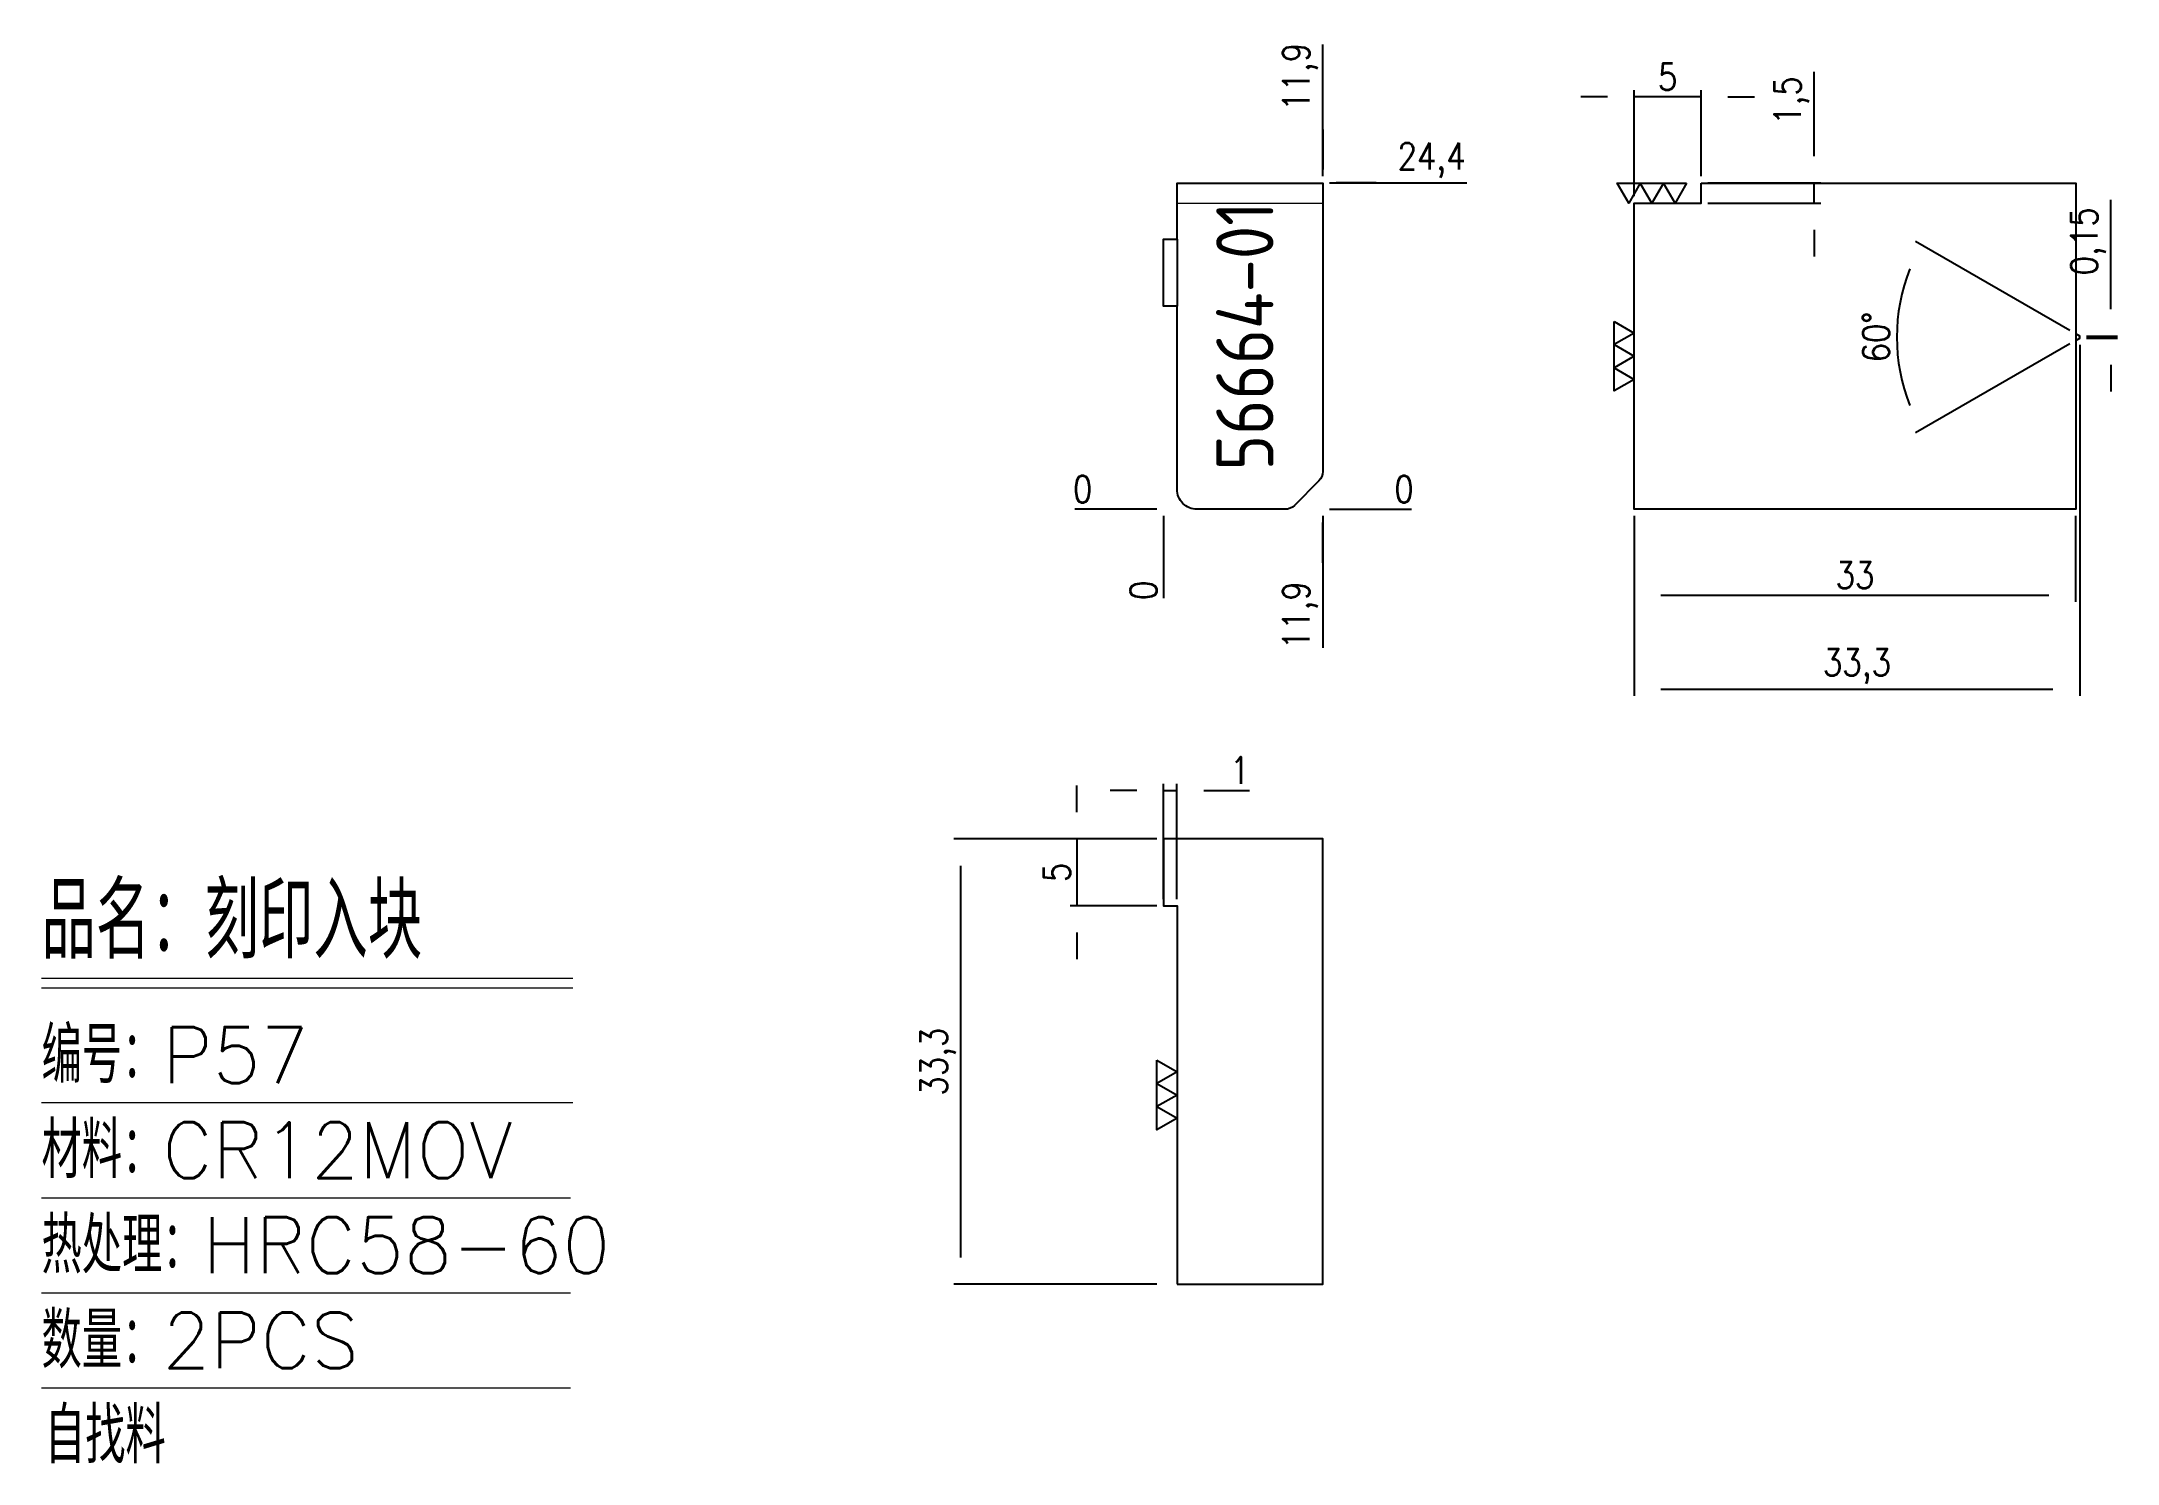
# Model space of a CAD drawing. Header units: millimetres. Extents: x 98581 to 98737, y 7172 to 7278.
import ezdxf

# ---------------------------------------------------------------- set-up
doc = ezdxf.new("R2010")
doc.units = ezdxf.units.MM
doc.linetypes.add('HIDDEN', pattern=[0])
for name, color, linetype in [('DIE_P', 2, 'Continuous'), ('DIM', 4, 'Continuous'), ('MATER', 8, 'Continuous'), ('PPS_P', 2, 'Continuous')]:
    doc.layers.add(name, color=color, linetype=linetype)
doc.styles.add('chinesef_fs', font='simplex.shx', dxfattribs={"bigfont": 'gbcbig.shx'})
doc.styles.add('LYJ', font='gbenor.shx', dxfattribs={"bigfont": 'gbcbig.shx'})
doc.styles.get("Standard").update_dxf_attribs({"font": 'txt.shx', "width": 0.85, "bigfont": 'ctxt.shx'})
doc.dimstyles.new('T-2-WX', dxfattribs={"dimtxt": 2, "dimasz": 2, "dimexe": 0.5, "dimexo": 0.5, "dimgap": 0.5, "dimtad": 1, "dimtxsty": 'Standard', "dimblk": 'OPEN30', "dimcen": 0, "dimazin": 3, "dimtfac": 1, "dimtmove": 0, "dimatfit": 3, "dimldrblk": 'OPEN30', "dimlwd": -1, "dimlwe": -1})

# ---------------------------------------------------------------- blocks, each defined once
blk = doc.blocks.new('*D7579')
at = {"layer": 'Defpoints', "color": 0}
for p in [(98700.48, 7243.11), (98733.48, 7243.11), (98733.48, 7236.69)]:
    blk.add_point(p, dxfattribs=at)
at = {"layer": 'DIM', "color": 0}
for p, q in [((98700.48, 7242.61), (98700.48, 7236.19)), ((98733.48, 7242.61), (98733.48, 7236.19)), ((98702.48, 7236.69), (98731.48, 7236.69))]:
    blk.add_line(p, q, dxfattribs=at)
at = {"layer": 'DIM', "color": 0, "insert": (98716.98, 7238.19), "char_height": 2, "attachment_point": 5}
blk.add_mtext('33', dxfattribs=at)
blk = doc.blocks.new('_Open30')
blk = doc.blocks.new('*D7580')
at = {"layer": 'Defpoints', "color": 0}
for p in [(98733.78, 7255.91), (98700.48, 7243.11), (98733.78, 7229.67)]:
    blk.add_point(p, dxfattribs=at)
at = {"layer": 'DIM', "color": 0}
for p, q in [((98733.78, 7255.41), (98733.78, 7229.17)), ((98700.48, 7242.61), (98700.48, 7229.17)), ((98702.48, 7229.67), (98731.78, 7229.67))]:
    blk.add_line(p, q, dxfattribs=at)
at = {"layer": 'DIM', "color": 0, "insert": (98717.13, 7231.36), "char_height": 2, "attachment_point": 5}
blk.add_mtext('33,3', dxfattribs=at)
blk = doc.blocks.new('*D7581')
at = {"layer": 'Defpoints', "color": 0}
for p in [(98720.32, 7258.38), (98733.48, 7256.23), (98733.48, 7255.73), (98733.78, 7256.06), (98733.78, 7255.91)]:
    blk.add_point(p, dxfattribs=at)
at = {"layer": 'DIM', "color": 0}
for p, q in [((98733.05, 7256.48), (98721.52, 7263.13)), ((98733.05, 7255.48), (98721.52, 7248.83))]:
    blk.add_line(p, q, dxfattribs=at)
blk.add_arc((98733.91, 7255.98), 13.8, 158.3096, 201.6904, dxfattribs=at)
at = {"layer": 'DIM', "color": 0, "insert": (98718.56, 7255.98), "char_height": 2, "attachment_point": 5, "rotation": 90}
blk.add_mtext('60%%d', dxfattribs=at)
blk = doc.blocks.new('*D7582')
at = {"layer": 'Defpoints', "color": 0}
for p in [(98733.78, 7256.06), (98733.78, 7255.91), (98736.11, 7256.06)]:
    blk.add_point(p, dxfattribs=at)
at = {"layer": 'DIM', "color": 0}
for p, q in [((98736.11, 7258.06), (98736.11, 7266.24)), ((98734.28, 7256.06), (98736.61, 7256.06)), ((98734.28, 7255.91), (98736.61, 7255.91)), ((98736.11, 7255.91), (98736.11, 7256.06)), ((98736.11, 7253.91), (98736.11, 7251.91))]:
    blk.add_line(p, q, dxfattribs=at)
at = {"layer": 'DIM', "color": 0, "insert": (98734.42, 7263.15), "char_height": 2, "attachment_point": 5, "rotation": 90}
blk.add_mtext('0,15', dxfattribs=at)
blk = doc.blocks.new('*D7583')
at = {"layer": 'Defpoints', "color": 0}
for p in [(98700.48, 7273.94), (98700.48, 7266.01), (98705.48, 7267.51)]:
    blk.add_point(p, dxfattribs=at)
at = {"layer": 'DIM', "color": 0}
for p, q in [((98698.48, 7273.94), (98696.48, 7273.94)), ((98700.48, 7266.51), (98700.48, 7274.44)), ((98705.48, 7273.94), (98700.48, 7273.94)), ((98705.48, 7268.01), (98705.48, 7274.44)), ((98707.48, 7273.94), (98709.48, 7273.94))]:
    blk.add_line(p, q, dxfattribs=at)
at = {"layer": 'DIM', "color": 0, "insert": (98702.98, 7275.44), "char_height": 2, "attachment_point": 5}
blk.add_mtext('5', dxfattribs=at)
blk = doc.blocks.new('*D7584')
at = {"layer": 'Defpoints', "color": 0}
for p in [(98705.48, 7267.51), (98705.48, 7266.01), (98713.93, 7267.51)]:
    blk.add_point(p, dxfattribs=at)
at = {"layer": 'DIM', "color": 0}
for p, q in [((98713.93, 7269.51), (98713.93, 7275.83)), ((98705.98, 7267.51), (98714.43, 7267.51)), ((98705.98, 7266.01), (98714.43, 7266.01)), ((98713.93, 7266.01), (98713.93, 7267.51)), ((98713.93, 7264.01), (98713.93, 7262.01))]:
    blk.add_line(p, q, dxfattribs=at)
at = {"layer": 'DIM', "color": 0, "insert": (98712.24, 7273.67), "char_height": 2, "attachment_point": 5, "rotation": 90}
blk.add_mtext('1,5', dxfattribs=at)
blk = doc.blocks.new('*D7585')
at = {"layer": 'Defpoints', "color": 0}
for p in [(98665.3, 7218.46), (98650.12, 7185.16), (98665.3, 7185.16)]:
    blk.add_point(p, dxfattribs=at)
at = {"layer": 'DIM', "color": 0}
for p, q in [((98664.8, 7218.46), (98649.62, 7218.46)), ((98650.12, 7216.46), (98650.12, 7187.16)), ((98664.8, 7185.16), (98649.62, 7185.16))]:
    blk.add_line(p, q, dxfattribs=at)
at = {"layer": 'DIM', "color": 0, "insert": (98648.43, 7201.81), "char_height": 2, "attachment_point": 5, "rotation": 90}
blk.add_mtext('33,3', dxfattribs=at)
blk = doc.blocks.new('*D7586')
at = {"layer": 'Defpoints', "color": 0}
for p in [(98665.3, 7218.46), (98658.82, 7213.46), (98665.3, 7213.46)]:
    blk.add_point(p, dxfattribs=at)
at = {"layer": 'DIM', "color": 0}
for p, q in [((98658.82, 7220.46), (98658.82, 7222.46)), ((98664.8, 7218.46), (98658.32, 7218.46)), ((98658.82, 7218.46), (98658.82, 7213.46)), ((98664.8, 7213.46), (98658.32, 7213.46)), ((98658.82, 7211.46), (98658.82, 7209.46))]:
    blk.add_line(p, q, dxfattribs=at)
at = {"layer": 'DIM', "color": 0, "insert": (98657.32, 7215.96), "char_height": 2, "attachment_point": 5, "rotation": 90}
blk.add_mtext('5', dxfattribs=at)
blk = doc.blocks.new('*D7587')
at = {"layer": 'Defpoints', "color": 0}
for p in [(98666.3, 7222.09), (98665.3, 7213.46), (98666.3, 7213.46)]:
    blk.add_point(p, dxfattribs=at)
at = {"layer": 'DIM', "color": 0}
for p, q in [((98665.3, 7213.96), (98665.3, 7222.59)), ((98666.3, 7213.96), (98666.3, 7222.59)), ((98663.3, 7222.09), (98661.3, 7222.09)), ((98665.3, 7222.09), (98666.3, 7222.09)), ((98668.3, 7222.09), (98671.71, 7222.09))]:
    blk.add_line(p, q, dxfattribs=at)
at = {"layer": 'DIM', "color": 0, "insert": (98671, 7223.59), "char_height": 2, "attachment_point": 5}
blk.add_mtext('1', dxfattribs=at)
blk = doc.blocks.new('*D7588')
at = {"layer": 'Defpoints', "color": 0}
for p in [(98665.3, 7243.11), (98677.2, 7243.11), (98682.2, 7243.11)]:
    blk.add_point(p, dxfattribs=at)
at = {"layer": 'DIM', "color": 0}
blk.add_line((98677.7, 7243.11), (98683.84, 7243.11), dxfattribs=at)
at = {"layer": 'DIM', "color": 0, "insert": (98683.27, 7244.61), "char_height": 2, "attachment_point": 5}
blk.add_mtext('0', dxfattribs=at)
blk = doc.blocks.new('*D7589')
at = {"layer": 'Defpoints', "color": 0}
for p in [(98677.2, 7267.51), (98682.2, 7267.51), (98665.3, 7243.11)]:
    blk.add_point(p, dxfattribs=at)
at = {"layer": 'DIM', "color": 0}
for p, q in [((98677.7, 7267.51), (98681.2, 7267.51)), ((98681.2, 7267.51), (98678.2, 7267.51)), ((98678.2, 7267.51), (98687.96, 7267.51))]:
    blk.add_line(p, q, dxfattribs=at)
at = {"layer": 'DIM', "color": 0, "insert": (98685.33, 7269.2), "char_height": 2, "attachment_point": 5}
blk.add_mtext('24,4', dxfattribs=at)
blk = doc.blocks.new('*D7590')
at = {"layer": 'Defpoints', "color": 0}
for p in [(98660.3, 7243.11), (98665.3, 7243.11), (98665.3, 7243.11)]:
    blk.add_point(p, dxfattribs=at)
at = {"layer": 'DIM', "color": 0}
blk.add_line((98664.8, 7243.11), (98658.67, 7243.11), dxfattribs=at)
at = {"layer": 'DIM', "color": 0, "insert": (98659.24, 7244.61), "char_height": 2, "attachment_point": 5}
blk.add_mtext('0', dxfattribs=at)
blk = doc.blocks.new('*D7591')
at = {"layer": 'Defpoints', "color": 0}
for p in [(98665.3, 7243.11), (98677.2, 7243.11), (98677.2, 7238.11)]:
    blk.add_point(p, dxfattribs=at)
at = {"layer": 'DIM', "color": 0}
for p, q in [((98677.2, 7242.61), (98677.2, 7239.11)), ((98677.2, 7239.11), (98677.2, 7242.11)), ((98677.2, 7242.11), (98677.2, 7232.75))]:
    blk.add_line(p, q, dxfattribs=at)
at = {"layer": 'DIM', "color": 0, "insert": (98675.51, 7235.18), "char_height": 2, "attachment_point": 5, "rotation": 90}
blk.add_mtext('11,9', dxfattribs=at)
blk = doc.blocks.new('*D7592')
at = {"layer": 'Defpoints', "color": 0}
for p in [(98665.3, 7243.11), (98665.3, 7243.11), (98665.3, 7238.11)]:
    blk.add_point(p, dxfattribs=at)
at = {"layer": 'DIM', "color": 0}
blk.add_line((98665.3, 7242.61), (98665.3, 7236.47), dxfattribs=at)
at = {"layer": 'DIM', "color": 0, "insert": (98663.8, 7237.04), "char_height": 2, "attachment_point": 5, "rotation": 90}
blk.add_mtext('0', dxfattribs=at)
blk = doc.blocks.new('*D7593')
at = {"layer": 'Defpoints', "color": 0}
for p in [(98677.2, 7272.51), (98677.2, 7267.51), (98665.3, 7243.11)]:
    blk.add_point(p, dxfattribs=at)
at = {"layer": 'DIM', "color": 0}
for p, q in [((98677.2, 7268.51), (98677.2, 7277.86)), ((98677.2, 7268.01), (98677.2, 7271.51)), ((98677.2, 7271.51), (98677.2, 7268.51))]:
    blk.add_line(p, q, dxfattribs=at)
at = {"layer": 'DIM', "color": 0, "insert": (98675.51, 7275.44), "char_height": 2, "attachment_point": 5, "rotation": 90}
blk.add_mtext('11,9', dxfattribs=at)

msp = doc.modelspace()

# ---------------------------------------------------------------- linework, layer by layer
at = {"layer": 'DIE_P', "linetype": 'HIDDEN'}
msp.add_line((98666.303, 7263.306), (98666.303, 7258.306), dxfattribs=at)
at = {"layer": 'DIE_P'}
for points in [[(98704.396, 7267.506), (98703.53, 7266.006), (98702.664, 7267.506), (98701.798, 7266.006), (98700.932, 7267.506), (98700.066, 7266.006), (98699.2, 7267.506), (98704.396, 7267.506)], [(98698.981, 7257.155), (98700.481, 7256.288), (98698.981, 7255.422), (98700.481, 7254.556), (98698.981, 7253.69), (98700.481, 7252.824), (98698.981, 7251.958), (98698.981, 7257.155)], [(98666.303, 7185.162), (98677.203, 7185.162), (98677.203, 7218.462), (98665.303, 7218.462), (98665.303, 7213.462), (98666.303, 7213.462)], [(98664.803, 7201.91), (98666.303, 7201.044), (98664.803, 7200.178), (98666.303, 7199.312), (98664.803, 7198.445), (98666.303, 7197.579), (98664.803, 7196.713), (98664.803, 7201.91)]]:
    msp.add_lwpolyline(points, close=True, dxfattribs=at)
at = {"layer": 'DIM', "color": 4, "linetype": 'Continuous', "lineweight": 13}
for p, q in [((98581.417, 7208.048), (98621.132, 7208.048)), ((98581.417, 7207.316), (98621.132, 7207.316)), ((98581.417, 7198.742), (98621.132, 7198.742)), ((98581.417, 7191.631), (98620.959, 7191.631)), ((98581.417, 7184.521), (98620.959, 7184.521)), ((98581.417, 7177.411), (98620.959, 7177.411))]:
    msp.add_line(p, q, dxfattribs=at)
at = {"layer": 'MATER', "color": 2}
msp.add_lwpolyline([(98705.481, 7267.506), (98733.481, 7267.506), (98733.481, 7243.106), (98700.481, 7243.106), (98700.481, 7266.006), (98705.481, 7266.006)], close=True, dxfattribs=at)
msp.add_lwpolyline([(98733.481, 7255.732), (98733.781, 7255.905), (98733.781, 7256.055), (98733.481, 7256.228)], dxfattribs=at)
at = {"layer": 'PPS_P', "linetype": 'Continuous', "lineweight": 15}
msp.add_line((98666.303, 7266.006), (98677.203, 7266.006), dxfattribs=at)
at = {"layer": 'PPS_P', "linetype": 'Continuous'}
msp.add_lwpolyline([(98666.303, 7263.306), (98666.303, 7267.506), (98677.203, 7267.506), (98677.203, 7245.935, -0.1989124), (98676.91, 7245.228), (98675.081, 7243.399, -0.1989124), (98674.374, 7243.106), (98667.803, 7243.106, -0.4142136), (98666.303, 7244.606), (98666.303, 7258.306), (98665.303, 7258.306), (98665.303, 7263.306)], format="xyb", close=True, dxfattribs=at)

# ---------------------------------------------------------------- texts
at = {"layer": 'DIM', "color": 3, "linetype": 'Continuous', "lineweight": 13, "style": 'chinesef_fs'}
for s, height, p in [('品名：刻印入块', 5.6464, (98581.417, 7209.512)), ('编号：P57', 4.1825, (98581.417, 7200.206)), ('材料：CR12MOV', 4.1825, (98581.417, 7193.095)), ('热处理：HRC58-60', 4.18254, (98581.417, 7185.985)), ('数量：2PCS', 4.1825, (98581.417, 7178.875)), ('自找料', 4.1825, (98581.671, 7171.764))]:
    msp.add_text(s, height=height, dxfattribs=at).set_placement(p)
at = {"layer": 'PPS_P', "style": 'LYJ'}
msp.add_text('56664-01', height=4.2768, rotation=90, dxfattribs=at).set_placement((98673.509, 7246.016))

# ---------------------------------------------------------------- dimensions: what is measured, and where the dimension line sits
at = {"layer": 'DIM'}
for feature_location, offset, dtype, origin, picture, middle in [((98677.203, 7267.506), (0, 5), 1, (98665.303, 7243.106), '*D7593', (98675.512, 7275.435)), ((98677.203, 7267.506), (5, 0), 0, (98665.303, 7243.106), '*D7589', (98685.333, 7269.197)), ((98665.302522876, 7243.106437725), (-5, 0), 0, (98665.302522876, 7243.106437725), '*D7590', (98659.23585621, 7244.606437725)), ((98677.202522886, 7243.106437725), (5, 0), 0, (98665.302522876, 7243.106437725), '*D7588', (98683.269189553, 7244.606437725)), ((98665.302522876, 7243.106437725), (0, -5), 1, (98665.302522876, 7243.106437725), '*D7592', (98663.802522876, 7237.039771059)), ((98677.203, 7243.106), (0, -5), 1, (98665.303, 7243.106), '*D7591', (98675.512, 7235.178))]:
    dim = msp.add_ordinate_dim(feature_location=feature_location, offset=offset, dtype=dtype, origin=origin, dimstyle='T-2-WX', dxfattribs=at)
    dim.commit()
    dim.dimension.update_dxf_attribs({"geometry": picture, "text_midpoint": middle})
for base, p1, p2, picture, middle in [((98700.481, 7273.936), (98705.481, 7267.506), (98700.481, 7266.006), '*D7583', (98702.981, 7275.436)), ((98733.781, 7229.673), (98700.481, 7243.106), (98733.781, 7255.905), '*D7580', (98717.131, 7231.364)), ((98733.481, 7236.685), (98700.481, 7243.106), (98733.481, 7243.106), '*D7579', (98716.981, 7238.185)), ((98666.303, 7222.094), (98665.303, 7213.462), (98666.303, 7213.462), '*D7587', (98671.005, 7223.594))]:
    dim = msp.add_linear_dim(base=base, p1=p1, p2=p2, dimstyle='T-2-WX', dxfattribs=at)
    dim.commit()
    dim.dimension.update_dxf_attribs({"geometry": picture, "text_midpoint": middle})
for base, p1, p2, picture, middle in [((98713.929, 7267.506), (98705.481, 7266.006), (98705.481, 7267.506), '*D7584', (98712.238, 7273.666)), ((98736.107, 7256.055), (98733.781, 7255.905), (98733.781, 7256.055), '*D7582', (98734.416, 7263.146)), ((98658.819, 7213.462), (98665.303, 7218.462), (98665.303, 7213.462), '*D7586', (98657.319, 7215.962))]:
    dim = msp.add_linear_dim(base=base, p1=p1, p2=p2, angle=90, dimstyle='T-2-WX', dxfattribs=at)
    dim.commit()
    dim.dimension.update_dxf_attribs({"geometry": picture, "text_midpoint": middle})
dim = msp.add_angular_dim_2l(base=(98720.3182, 7258.3769), line1=((98733.781, 7256.0551), (98733.481, 7256.2283)), line2=((98733.481, 7255.7319), (98733.781, 7255.9051)), dimstyle='T-2-WX', dxfattribs=at)
dim.commit()
dim.dimension.update_dxf_attribs({"geometry": '*D7581', "text_midpoint": (98718.5609, 7255.9801)})
dim = msp.add_linear_dim(base=(98650.124, 7185.162), p1=(98665.303, 7218.462), p2=(98665.303, 7185.162), angle=90, dimstyle='T-2-WX', dxfattribs=at)
dim.commit()
dim.dimension.update_dxf_attribs({"geometry": '*D7585', "text_midpoint": (98650.124, 7201.812), "dimtype": 160})

doc.saveas('drawing.dxf')
